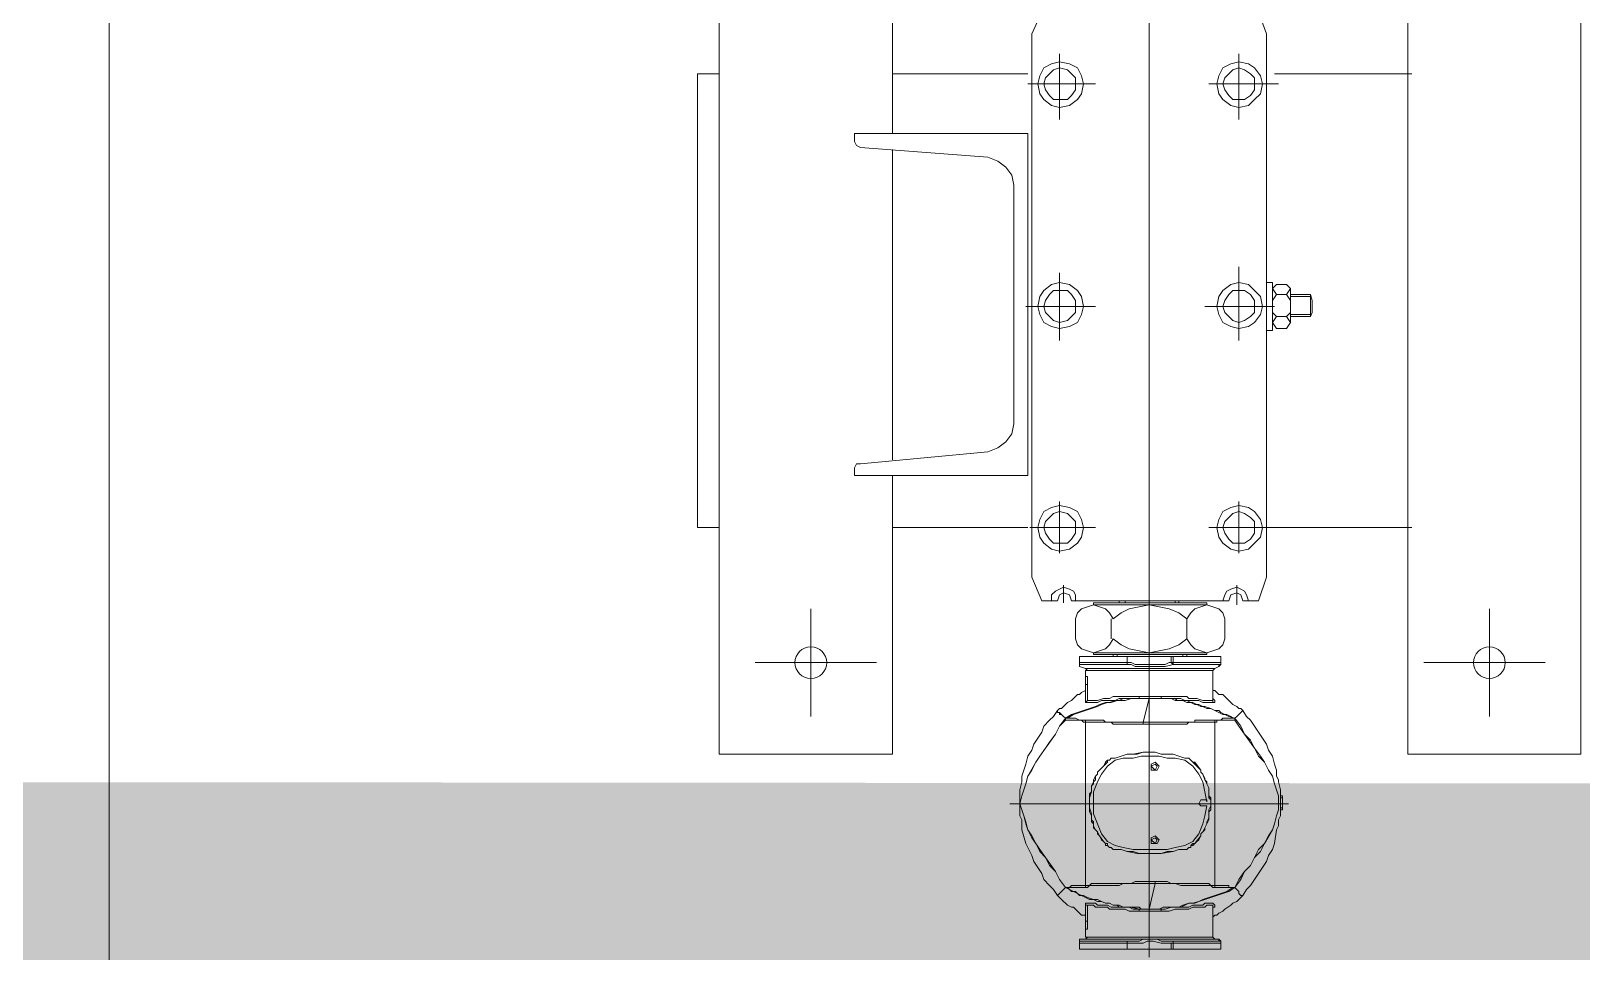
# Model space of a CAD drawing. Header units: millimetres. Extents: x 1322820 to 1391563, y 1051909 to 1098256.
# Drawn here: x 1364569 to 1365247, y 1085276 to 1085678 of the extents above; entities that cross this region are included whole.
import ezdxf

# ---------------------------------------------------------------- set-up
doc = ezdxf.new("R2010")
doc.units = ezdxf.units.MM
doc.header["$MEASUREMENT"] = 0
doc.linetypes.add('DASHDOT', pattern=[1000, 500, -250, 0, -250])
doc.layers.get('0').update_dxf_attribs({"true_color": 0x787878})
doc.layers.add('circuite prize vitali', color=1, linetype='Continuous')
for name, color, linetype, lineweight, true_color in [('instalatii - echipamente_Pen_No__21', 7, 'Continuous', 20, 0x787878), ('New_ARCHICAD Doors_Pen_No__1', 7, 'Continuous', 13, 0x787878), ('New_ARCHICAD Doors_Pen_No__21', 7, 'Continuous', 20, 0x787878)]:
    doc.layers.add(name, color=color, linetype=linetype, lineweight=lineweight, true_color=true_color)
doc.layers.add('New_ARCHICAD Doors', color=7, linetype='Continuous', true_color=0x787878)
doc.layers.add('New_rezistenta - pereti de rezistenta', color=7, linetype='Continuous', true_color=0x787878)

# ---------------------------------------------------------------- blocks, each defined once
blk = doc.blocks.new('Double Door 23_6')
at = {"layer": 'New_ARCHICAD Doors_Pen_No__1', "color": 7, "linetype": 'Continuous', "lineweight": 13}
blk.add_arc((572, 0), 900, 90, 180, dxfattribs=at)
at = {"layer": 'New_ARCHICAD Doors_Pen_No__21', "color": 7, "linetype": 'Continuous', "lineweight": 20}
blk.add_line((572, 900), (572, 0), dxfattribs=at)
blk = doc.blocks.new('Wall_30_1', base_point=(1365978.54, 1085033.36))
at = {"layer": 'New_ARCHICAD Doors', "color": 7, "linetype": 'Continuous', "lineweight": 13, "zscale": 1000}
blk.add_blockref('Double Door 23_6', (1364031.35, 1085018.36), dxfattribs=at)
blk = doc.blocks.new('terasa')
at = {"layer": 'instalatii - echipamente_Pen_No__21', "linetype": 'Continuous', "lineweight": 20}
for points in [[(1364869.908, 1086549.158), (1364869.908, 1085362.423), (1364945.546, 1085362.423)], [(1365246.359, 1086549.158), (1365246.359, 1085362.423), (1365170.721, 1085362.423)], [(1364945.546, 1085633.677), (1364945.546, 1085956.225)], [(1365170.721, 1085362.423), (1365170.721, 1085956.225)], [(1365006.404, 1085558.039), (1365006.404, 1085677.147), (1365010.751, 1085686.71), (1365017.706, 1085686.71), (1365018.575, 1085684.972), (1365020.314, 1085684.102), (1365022.922, 1085684.972), (1365023.792, 1085686.71), (1365092.475, 1085686.71), (1365093.344, 1085684.972), (1365095.952, 1085684.102), (1365097.691, 1085684.972), (1365098.56, 1085686.71), (1365105.516, 1085686.71), (1365108.993, 1085677.147)], [(1365108.993, 1085677.147), (1365108.993, 1085558.039)], [(1364860.344, 1085659.759), (1364869.908, 1085659.759)], [(1364869.908, 1085461.535), (1364860.344, 1085461.535), (1364860.344, 1085659.759)], [(1364945.546, 1085659.759), (1365004.665, 1085659.759)], [(1365172.46, 1085659.759), (1365112.471, 1085659.759)], [(1364945.546, 1085491.095), (1364945.546, 1085626.722)], [(1365111.601, 1085565.863), (1365111.601, 1085551.084)], [(1365119.426, 1085565.863), (1365119.426, 1085551.084)], [(1365117.687, 1085563.255), (1365113.34, 1085563.255)], [(1365119.426, 1085563.255), (1365128.12, 1085563.255), (1365128.99, 1085560.647), (1365128.99, 1085558.039), (1365128.99, 1085555.431), (1365128.12, 1085553.692)], [(1365119.426, 1085562.386), (1365128.12, 1085562.386)], [(1365128.12, 1085563.255), (1365128.12, 1085553.692)], [(1365006.404, 1085558.039), (1365006.404, 1085439.8), (1365010.751, 1085429.367), (1365017.706, 1085429.367), (1365018.575, 1085431.975), (1365020.314, 1085432.845), (1365022.922, 1085431.975), (1365023.792, 1085429.367), (1365092.475, 1085429.367), (1365093.344, 1085431.975), (1365095.952, 1085432.845), (1365097.691, 1085431.975), (1365098.56, 1085429.367), (1365105.516, 1085429.367), (1365108.993, 1085439.8)], [(1365108.993, 1085439.8), (1365108.993, 1085558.039)], [(1365117.687, 1085553.692), (1365113.34, 1085553.692)], [(1365119.426, 1085554.561), (1365128.12, 1085554.561)], [(1365128.12, 1085553.692), (1365119.426, 1085553.692)], [(1364945.546, 1085362.423), (1364945.546, 1085484.14)], [(1364945.546, 1085461.535), (1365004.665, 1085461.535)], [(1365172.46, 1085461.535), (1365112.471, 1085461.535)], [(1365015.098, 1085429.367), (1365015.098, 1085431.975), (1365016.837, 1085433.714), (1365018.575, 1085434.584), (1365020.314, 1085435.453), (1365022.922, 1085434.584), (1365024.661, 1085433.714), (1365025.531, 1085431.975), (1365025.531, 1085429.367)], [(1365089.866, 1085429.367), (1365090.736, 1085431.975), (1365091.605, 1085433.714), (1365093.344, 1085434.584), (1365095.952, 1085435.453), (1365097.691, 1085434.584), (1365099.43, 1085433.714), (1365100.299, 1085431.975), (1365101.169, 1085429.367)], [(1365033.355, 1085427.628), (1365033.355, 1085428.498), (1365082.911, 1085428.498), (1365082.911, 1085427.628)], [(1365082.911, 1085427.628), (1365033.355, 1085427.628)], [(1365044.657, 1085428.498), (1365044.657, 1085429.367)], [(1365047.266, 1085428.498), (1365047.266, 1085429.367)], [(1365069.001, 1085428.498), (1365069.001, 1085429.367)], [(1365070.74, 1085428.498), (1365070.74, 1085429.367)], [(1365041.18, 1085421.543), (1365041.18, 1085412.849)], [(1365074.217, 1085421.543), (1365074.217, 1085412.849)], [(1365027.269, 1085401.546), (1365027.269, 1085405.024)], [(1365027.269, 1085402.416), (1365027.269, 1085405.024)], [(1365088.997, 1085405.024), (1365027.269, 1085405.024)], [(1365033.355, 1085406.763), (1365033.355, 1085405.893), (1365082.911, 1085405.893), (1365082.911, 1085406.763)], [(1365082.911, 1085406.763), (1365033.355, 1085406.763)], [(1365042.049, 1085405.893), (1365042.049, 1085405.024)], [(1365043.788, 1085405.893), (1365043.788, 1085405.024)], [(1365048.135, 1085405.024), (1365048.135, 1085402.416)], [(1365048.135, 1085405.024), (1365048.135, 1085402.416)], [(1365068.131, 1085401.546), (1365067.262, 1085402.416), (1365067.262, 1085405.024)], [(1365068.131, 1085402.416), (1365068.131, 1085405.024)], [(1365072.478, 1085405.893), (1365072.478, 1085405.024)], [(1365074.217, 1085405.893), (1365074.217, 1085405.024)], [(1365088.997, 1085405.024), (1365088.997, 1085401.546)], [(1365088.997, 1085405.024), (1365088.997, 1085402.416)], [(1365027.269, 1085401.546), (1365027.269, 1085402.416)], [(1365048.135, 1085402.416), (1365027.269, 1085402.416)], [(1365027.269, 1085401.546), (1365027.269, 1085402.416)], [(1365027.269, 1085401.546), (1365027.269, 1085400.677)], [(1365027.269, 1085401.546), (1365027.269, 1085400.677)], [(1365048.135, 1085401.546), (1365027.269, 1085401.546)], [(1365029.878, 1085399.808), (1365027.269, 1085400.677)], [(1365029.878, 1085398.938), (1365030.747, 1085398.938), (1365029.878, 1085399.808)], [(1365086.389, 1085399.808), (1365029.878, 1085399.808)], [(1365029.878, 1085385.028), (1365029.878, 1085398.938)], [(1365085.519, 1085398.938), (1365029.878, 1085398.938)], [(1365030.747, 1085392.852), (1365030.747, 1085395.461), (1365030.747, 1085396.33), (1365029.878, 1085396.33)], [(1365057.698, 1085401.546), (1365055.09, 1085401.546), (1365053.351, 1085401.546), (1365051.613, 1085401.546), (1365049.874, 1085402.416), (1365048.135, 1085402.416)], [(1365048.135, 1085401.546), (1365048.135, 1085402.416)], [(1365048.135, 1085401.546), (1365048.135, 1085402.416)], [(1365057.698, 1085400.677), (1365055.09, 1085400.677), (1365053.351, 1085400.677), (1365051.613, 1085400.677), (1365049.874, 1085401.546), (1365048.135, 1085401.546)], [(1365067.262, 1085402.416), (1365066.393, 1085402.416), (1365064.654, 1085401.546), (1365062.915, 1085401.546), (1365061.176, 1085401.546), (1365057.698, 1085401.546)], [(1365068.131, 1085401.546), (1365064.654, 1085400.677), (1365062.915, 1085400.677), (1365061.176, 1085400.677), (1365057.698, 1085400.677)], [(1365088.997, 1085402.416), (1365067.262, 1085402.416)], [(1365068.131, 1085401.546), (1365068.131, 1085402.416)], [(1365088.128, 1085401.546), (1365068.131, 1085401.546)], [(1365086.389, 1085399.808), (1365085.519, 1085398.938)], [(1365085.519, 1085385.028), (1365085.519, 1085398.938)], [(1365085.519, 1085396.33), (1365085.519, 1085395.461), (1365085.519, 1085385.897), (1365085.519, 1085385.028)], [(1365086.389, 1085399.808), (1365088.128, 1085400.677)], [(1365088.128, 1085401.546), (1365088.997, 1085401.546), (1365088.997, 1085402.416)], [(1365088.128, 1085400.677), (1365088.997, 1085401.546)], [(1365088.128, 1085401.546), (1365088.997, 1085401.546)], [(1365088.128, 1085400.677), (1365088.128, 1085401.546)], [(1365088.997, 1085401.546), (1365088.997, 1085402.416)], [(1365017.706, 1085381.55), (1365018.575, 1085382.419), (1365019.445, 1085382.419), (1365020.314, 1085383.289), (1365021.184, 1085384.158), (1365022.053, 1085385.028), (1365023.792, 1085385.897), (1365024.661, 1085386.766), (1365025.531, 1085387.636), (1365026.4, 1085388.505), (1365027.269, 1085388.505), (1365028.139, 1085389.375), (1365029.878, 1085390.244)], [(1365029.878, 1085392.852), (1365030.747, 1085392.852)], [(1365030.747, 1085392.852), (1365030.747, 1085385.897)], [(1365098.56, 1085381.55), (1365097.691, 1085382.419), (1365096.822, 1085382.419), (1365095.952, 1085383.289), (1365094.213, 1085384.158), (1365093.344, 1085385.028), (1365092.475, 1085385.897), (1365091.605, 1085386.766), (1365089.866, 1085388.505), (1365088.128, 1085388.505), (1365087.258, 1085389.375), (1365086.389, 1085390.244), (1365085.519, 1085390.244)], [(1365021.184, 1085378.072), (1365023.792, 1085379.811), (1365026.4, 1085380.681), (1365031.616, 1085382.419), (1365034.225, 1085383.289), (1365035.963, 1085384.158), (1365038.572, 1085385.028), (1365040.31, 1085385.028), (1365042.919, 1085385.897), (1365044.657, 1085385.897), (1365046.396, 1085386.766), (1365049.004, 1085386.766), (1365050.743, 1085386.766), (1365053.351, 1085386.766)], [(1365022.053, 1085378.072), (1365024.661, 1085379.811), (1365027.269, 1085380.681), (1365029.878, 1085381.55), (1365035.094, 1085383.289), (1365036.833, 1085384.158), (1365039.441, 1085385.028), (1365041.18, 1085385.028), (1365043.788, 1085385.897), (1365045.527, 1085385.897), (1365047.266, 1085385.897), (1365049.874, 1085386.766), (1365052.482, 1085386.766), (1365054.221, 1085386.766), (1365055.96, 1085386.766), (1365057.698, 1085386.766)], [(1365029.878, 1085386.766), (1365029.878, 1085385.897), (1365029.878, 1085385.028), (1365030.747, 1085385.028), (1365031.616, 1085385.028), (1365032.486, 1085385.028), (1365034.225, 1085385.028), (1365035.094, 1085385.028), (1365036.833, 1085385.897), (1365037.702, 1085385.897), (1365039.441, 1085385.897), (1365041.18, 1085385.897)], [(1365029.878, 1085385.028), (1365030.747, 1085385.897)], [(1365030.747, 1085385.897), (1365032.486, 1085385.897), (1365033.355, 1085385.897), (1365034.225, 1085385.897), (1365035.094, 1085385.897)], [(1365035.094, 1085385.897), (1365037.702, 1085386.766), (1365040.31, 1085386.766), (1365042.049, 1085387.636), (1365043.788, 1085387.636), (1365045.527, 1085387.636), (1365047.266, 1085387.636), (1365049.004, 1085387.636), (1365051.613, 1085387.636), (1365053.351, 1085387.636)], [(1365041.18, 1085385.897), (1365042.919, 1085385.897), (1365044.657, 1085386.766), (1365046.396, 1085386.766), (1365049.004, 1085386.766), (1365050.743, 1085386.766), (1365053.351, 1085386.766)], [(1365053.351, 1085387.636), (1365057.698, 1085387.636)], [(1365053.351, 1085386.766), (1365053.351, 1085387.636)], [(1365053.351, 1085386.766), (1365054.221, 1085386.766), (1365055.09, 1085386.766), (1365057.698, 1085386.766)], [(1365057.698, 1085386.766), (1365055.09, 1085376.334)], [(1365057.698, 1085386.766), (1365057.698, 1085387.636)], [(1365057.698, 1085387.636), (1365062.915, 1085387.636)], [(1365057.698, 1085386.766), (1365061.176, 1085386.766), (1365062.046, 1085386.766), (1365062.915, 1085386.766)], [(1365057.698, 1085386.766), (1365060.307, 1085386.766), (1365062.046, 1085386.766), (1365062.915, 1085386.766), (1365063.784, 1085386.766), (1365064.654, 1085386.766), (1365066.393, 1085386.766), (1365067.262, 1085386.766), (1365069.001, 1085385.897), (1365069.87, 1085385.897), (1365072.478, 1085385.897), (1365074.217, 1085385.028), (1365075.956, 1085385.028), (1365077.695, 1085384.158), (1365079.434, 1085384.158), (1365081.172, 1085383.289), (1365082.911, 1085382.419), (1365084.65, 1085382.419), (1365086.389, 1085381.55), (1365088.128, 1085380.681), (1365089.866, 1085379.811), (1365091.605, 1085379.811), (1365093.344, 1085378.942), (1365094.213, 1085378.072)], [(1365062.915, 1085387.636), (1365064.654, 1085387.636), (1365066.393, 1085387.636), (1365069.001, 1085387.636), (1365070.74, 1085387.636), (1365072.478, 1085387.636), (1365074.217, 1085387.636), (1365075.087, 1085386.766), (1365076.825, 1085386.766), (1365078.564, 1085386.766)], [(1365062.915, 1085386.766), (1365062.915, 1085387.636)], [(1365062.915, 1085386.766), (1365065.523, 1085386.766), (1365067.262, 1085386.766), (1365069.001, 1085386.766), (1365071.609, 1085386.766), (1365073.348, 1085385.897)], [(1365062.915, 1085386.766), (1365063.784, 1085386.766), (1365064.654, 1085386.766), (1365066.393, 1085386.766), (1365069.001, 1085386.766), (1365069.87, 1085385.897), (1365071.609, 1085385.897), (1365072.478, 1085385.897), (1365074.217, 1085385.897), (1365075.956, 1085385.028), (1365076.825, 1085385.028), (1365078.564, 1085384.158), (1365080.303, 1085383.289), (1365082.042, 1085383.289), (1365084.65, 1085382.419), (1365086.389, 1085381.55), (1365088.128, 1085381.55), (1365088.997, 1085380.681), (1365090.736, 1085379.811), (1365092.475, 1085378.942), (1365095.083, 1085378.072)], [(1365073.348, 1085385.897), (1365075.087, 1085385.897), (1365076.825, 1085385.897), (1365078.564, 1085385.897), (1365079.434, 1085385.897), (1365081.172, 1085385.028), (1365082.042, 1085385.028), (1365082.911, 1085385.028), (1365083.781, 1085385.028), (1365085.519, 1085385.028), (1365086.389, 1085385.028), (1365086.389, 1085385.897)], [(1365078.564, 1085386.766), (1365081.172, 1085385.897), (1365082.042, 1085385.897), (1365082.911, 1085385.897), (1365083.781, 1085385.897), (1365085.519, 1085385.897)], [(1365086.389, 1085385.897), (1365085.519, 1085386.766)], [(1365021.184, 1085378.072), (1365018.575, 1085374.595), (1365016.837, 1085371.117), (1365014.228, 1085367.64), (1365012.49, 1085365.031), (1365009.881, 1085361.554), (1365008.143, 1085358.946), (1365004.665, 1085352.86), (1365003.796, 1085349.382), (1365002.926, 1085346.774), (1365002.057, 1085344.166), (1365001.187, 1085340.688)], [(1365021.184, 1085377.203), (1365018.575, 1085374.595), (1365016.837, 1085371.117), (1365012.49, 1085365.031), (1365009.881, 1085361.554), (1365008.143, 1085358.946), (1365006.404, 1085355.468), (1365004.665, 1085352.86), (1365003.796, 1085349.382), (1365002.926, 1085346.774), (1365002.057, 1085344.166), (1365001.187, 1085340.688)], [(1365017.706, 1085381.55), (1365015.967, 1085378.942), (1365014.228, 1085377.203), (1365011.62, 1085374.595), (1365010.751, 1085371.987), (1365009.012, 1085369.378), (1365007.273, 1085366.77), (1365006.404, 1085364.162), (1365004.665, 1085361.554), (1365003.796, 1085358.076), (1365002.926, 1085355.468), (1365002.057, 1085352.86), (1365002.057, 1085351.121)], [(1365017.706, 1085381.55), (1365017.706, 1085380.681), (1365018.575, 1085380.681), (1365019.445, 1085379.811), (1365020.314, 1085378.942), (1365021.184, 1085378.072)], [(1365017.706, 1085381.55), (1365017.706, 1085380.681), (1365018.575, 1085380.681), (1365018.575, 1085379.811), (1365019.445, 1085379.811), (1365020.314, 1085378.942), (1365021.184, 1085378.072)], [(1365021.184, 1085378.072), (1365022.053, 1085378.072)], [(1365021.184, 1085377.203), (1365021.184, 1085378.072)], [(1365026.4, 1085377.203), (1365025.531, 1085377.203), (1365024.661, 1085377.203), (1365023.792, 1085377.203), (1365022.922, 1085377.203), (1365022.053, 1085377.203), (1365021.184, 1085377.203)], [(1365027.269, 1085377.203), (1365025.531, 1085378.072), (1365024.661, 1085378.072), (1365023.792, 1085378.072), (1365022.922, 1085378.072), (1365022.053, 1085378.072)], [(1365028.139, 1085377.203), (1365027.269, 1085377.203), (1365026.4, 1085377.203)], [(1365028.139, 1085377.203), (1365027.269, 1085377.203)], [(1365029.878, 1085376.334), (1365029.008, 1085376.334), (1365028.139, 1085377.203)], [(1365029.878, 1085377.203), (1365029.008, 1085377.203), (1365028.139, 1085377.203)], [(1365029.878, 1085376.334), (1365029.878, 1085377.203)], [(1365055.09, 1085376.334), (1365053.351, 1085376.334), (1365049.004, 1085376.334), (1365047.266, 1085376.334), (1365043.788, 1085376.334), (1365042.919, 1085376.334), (1365041.18, 1085376.334), (1365038.572, 1085376.334), (1365037.702, 1085377.203), (1365036.833, 1085377.203), (1365034.225, 1085377.203), (1365033.355, 1085377.203), (1365032.486, 1085377.203), (1365031.616, 1085377.203), (1365030.747, 1085377.203), (1365029.878, 1085377.203)], [(1365055.09, 1085375.464), (1365049.004, 1085375.464), (1365047.266, 1085375.464), (1365045.527, 1085375.464), (1365043.788, 1085375.464), (1365042.049, 1085375.464), (1365041.18, 1085376.334), (1365038.572, 1085376.334), (1365037.702, 1085376.334), (1365035.963, 1085376.334), (1365034.225, 1085376.334), (1365033.355, 1085376.334), (1365032.486, 1085376.334), (1365030.747, 1085376.334), (1365029.878, 1085376.334)], [(1365029.878, 1085376.334), (1365029.878, 1085305.043)], [(1365083.781, 1085377.203), (1365082.911, 1085377.203), (1365082.042, 1085377.203), (1365081.172, 1085377.203), (1365079.434, 1085377.203), (1365077.695, 1085377.203), (1365077.695, 1085376.334), (1365075.087, 1085376.334), (1365074.217, 1085376.334), (1365072.478, 1085376.334), (1365071.609, 1085376.334), (1365067.262, 1085376.334), (1365065.523, 1085376.334), (1365062.046, 1085376.334), (1365060.307, 1085376.334), (1365055.09, 1085376.334)], [(1365055.09, 1085375.464), (1365055.09, 1085376.334)], [(1365083.781, 1085376.334), (1365082.911, 1085376.334), (1365082.042, 1085376.334), (1365079.434, 1085376.334), (1365078.564, 1085376.334), (1365077.695, 1085376.334), (1365075.087, 1085376.334), (1365074.217, 1085375.464), (1365070.74, 1085375.464), (1365069.87, 1085375.464), (1365068.131, 1085375.464), (1365067.262, 1085375.464), (1365055.09, 1085375.464)], [(1365084.65, 1085377.203), (1365083.781, 1085377.203)], [(1365084.65, 1085376.334), (1365083.781, 1085376.334)], [(1365085.519, 1085377.203), (1365084.65, 1085377.203)], [(1365085.519, 1085376.334), (1365084.65, 1085376.334)], [(1365086.389, 1085377.203), (1365085.519, 1085377.203)], [(1365086.389, 1085376.334), (1365085.519, 1085376.334)], [(1365087.258, 1085377.203), (1365086.389, 1085377.203)], [(1365086.389, 1085376.334), (1365086.389, 1085377.203)], [(1365087.258, 1085376.334), (1365086.389, 1085376.334)], [(1365086.389, 1085376.334), (1365086.389, 1085305.043)], [(1365088.128, 1085377.203), (1365087.258, 1085377.203)], [(1365087.258, 1085377.203), (1365087.258, 1085376.334)], [(1365088.128, 1085377.203), (1365087.258, 1085377.203)], [(1365088.997, 1085377.203), (1365088.128, 1085377.203)], [(1365088.997, 1085377.203), (1365088.128, 1085377.203)], [(1365089.866, 1085378.072), (1365088.997, 1085377.203)], [(1365089.866, 1085377.203), (1365088.997, 1085377.203)], [(1365090.736, 1085378.072), (1365089.866, 1085378.072)], [(1365090.736, 1085377.203), (1365089.866, 1085377.203)], [(1365091.605, 1085378.072), (1365090.736, 1085378.072)], [(1365091.605, 1085377.203), (1365090.736, 1085377.203)], [(1365092.475, 1085378.072), (1365091.605, 1085378.072)], [(1365092.475, 1085377.203), (1365091.605, 1085377.203)], [(1365093.344, 1085378.072), (1365092.475, 1085378.072)], [(1365093.344, 1085377.203), (1365092.475, 1085377.203)], [(1365094.213, 1085378.072), (1365093.344, 1085378.072)], [(1365095.083, 1085377.203), (1365094.213, 1085377.203), (1365093.344, 1085377.203)], [(1365095.083, 1085378.072), (1365094.213, 1085378.072)], [(1365098.56, 1085381.55), (1365097.691, 1085380.681), (1365096.822, 1085379.811), (1365095.952, 1085378.942), (1365095.083, 1085378.072)], [(1365098.56, 1085381.55), (1365097.691, 1085380.681), (1365096.822, 1085379.811), (1365095.952, 1085378.942), (1365095.083, 1085378.072)], [(1365095.083, 1085378.072), (1365095.083, 1085377.203)], [(1365114.21, 1085340.688), (1365114.21, 1085344.166), (1365113.34, 1085346.774), (1365112.471, 1085349.382), (1365111.601, 1085352.86), (1365109.863, 1085355.468), (1365108.124, 1085358.946), (1365106.385, 1085361.554), (1365103.777, 1085365.031), (1365102.038, 1085368.509), (1365099.43, 1085371.117), (1365097.691, 1085374.595), (1365095.083, 1085378.072)], [(1365114.21, 1085340.688), (1365114.21, 1085344.166), (1365113.34, 1085346.774), (1365112.471, 1085349.382), (1365111.601, 1085352.86), (1365109.863, 1085355.468), (1365108.124, 1085358.946), (1365105.516, 1085361.554), (1365103.777, 1085365.031), (1365099.43, 1085371.117), (1365096.822, 1085374.595), (1365095.083, 1085377.203)], [(1365114.21, 1085351.121), (1365113.34, 1085352.86), (1365113.34, 1085355.468), (1365112.471, 1085358.076), (1365111.601, 1085361.554), (1365109.863, 1085364.162), (1365108.993, 1085366.77), (1365107.254, 1085369.378), (1365105.516, 1085371.987), (1365103.777, 1085374.595), (1365102.038, 1085377.203), (1365100.299, 1085378.942), (1365098.56, 1085381.55)], [(1365042.919, 1085360.684), (1365045.527, 1085361.554), (1365048.135, 1085362.423), (1365052.482, 1085362.423), (1365055.09, 1085363.293), (1365057.698, 1085363.293)], [(1365042.919, 1085360.684), (1365045.527, 1085361.554), (1365048.135, 1085362.423), (1365050.743, 1085362.423), (1365055.09, 1085363.293), (1365057.698, 1085363.293)], [(1365057.698, 1085363.293), (1365060.307, 1085363.293), (1365062.915, 1085362.423), (1365068.131, 1085362.423), (1365070.74, 1085361.554), (1365073.348, 1085360.684)], [(1365057.698, 1085363.293), (1365060.307, 1085363.293), (1365062.915, 1085362.423), (1365065.523, 1085362.423), (1365068.131, 1085362.423), (1365070.74, 1085361.554), (1365073.348, 1085360.684)], [(1365038.572, 1085323.3), (1365037.702, 1085324.17), (1365035.963, 1085326.778), (1365035.094, 1085328.517), (1365034.225, 1085329.386), (1365033.355, 1085330.255), (1365033.355, 1085331.994), (1365032.486, 1085332.864), (1365032.486, 1085333.733), (1365032.486, 1085335.472), (1365031.616, 1085337.211), (1365031.616, 1085339.819), (1365031.616, 1085342.427), (1365031.616, 1085343.296), (1365031.616, 1085345.035), (1365032.486, 1085345.905), (1365032.486, 1085346.774), (1365032.486, 1085348.513), (1365033.355, 1085350.252), (1365033.355, 1085351.121), (1365034.225, 1085352.86), (1365035.094, 1085353.729), (1365035.094, 1085354.599), (1365035.963, 1085355.468), (1365037.702, 1085357.207), (1365038.572, 1085358.946)], [(1365038.572, 1085323.3), (1365037.702, 1085324.17), (1365036.833, 1085325.039), (1365035.963, 1085326.778), (1365035.094, 1085327.647), (1365035.094, 1085328.517), (1365034.225, 1085329.386), (1365033.355, 1085331.125), (1365033.355, 1085331.994), (1365033.355, 1085332.864), (1365032.486, 1085333.733), (1365032.486, 1085335.472), (1365032.486, 1085336.341), (1365031.616, 1085338.949), (1365031.616, 1085339.819), (1365031.616, 1085342.427), (1365031.616, 1085343.296), (1365032.486, 1085345.905), (1365032.486, 1085346.774), (1365032.486, 1085348.513), (1365033.355, 1085349.382), (1365033.355, 1085350.252), (1365034.225, 1085351.121), (1365034.225, 1085352.86), (1365035.094, 1085353.729), (1365035.094, 1085354.599), (1365035.963, 1085355.468), (1365036.833, 1085356.337), (1365037.702, 1085357.207), (1365038.572, 1085358.076)], [(1365039.441, 1085357.207), (1365036.833, 1085353.729), (1365035.094, 1085350.252), (1365033.355, 1085345.905), (1365033.355, 1085340.688), (1365033.355, 1085336.341), (1365035.094, 1085331.994), (1365036.833, 1085327.647), (1365039.441, 1085324.17)], [(1365042.919, 1085360.684), (1365042.049, 1085360.684), (1365041.18, 1085360.684), (1365040.31, 1085359.815), (1365039.441, 1085359.815), (1365039.441, 1085358.946), (1365038.572, 1085358.076)], [(1365038.572, 1085358.946), (1365039.441, 1085359.815), (1365040.31, 1085359.815), (1365041.18, 1085360.684), (1365042.049, 1085360.684), (1365042.919, 1085360.684)], [(1365038.572, 1085358.076), (1365038.572, 1085358.946)], [(1365042.919, 1085359.815), (1365039.441, 1085357.207)], [(1365073.348, 1085359.815), (1365069.001, 1085360.684), (1365065.523, 1085360.684), (1365062.046, 1085361.554), (1365057.698, 1085361.554), (1365054.221, 1085361.554), (1365050.743, 1085360.684), (1365046.396, 1085360.684), (1365042.919, 1085359.815)], [(1365077.695, 1085358.076), (1365076.825, 1085358.946), (1365075.956, 1085359.815), (1365075.087, 1085360.684), (1365074.217, 1085360.684), (1365073.348, 1085360.684)], [(1365073.348, 1085360.684), (1365074.217, 1085360.684), (1365075.087, 1085360.684), (1365075.956, 1085359.815), (1365076.825, 1085358.946), (1365077.695, 1085358.946)], [(1365076.825, 1085357.207), (1365073.348, 1085359.815)], [(1365082.911, 1085342.427), (1365082.911, 1085341.558), (1365082.042, 1085345.905), (1365081.172, 1085350.252), (1365079.434, 1085353.729), (1365076.825, 1085357.207)], [(1365077.695, 1085358.946), (1365080.303, 1085355.468), (1365080.303, 1085354.599), (1365081.172, 1085353.729), (1365082.042, 1085351.121), (1365082.911, 1085350.252), (1365082.911, 1085349.382), (1365083.781, 1085347.643), (1365083.781, 1085346.774), (1365083.781, 1085345.905), (1365083.781, 1085344.166), (1365084.65, 1085343.296), (1365084.65, 1085342.427), (1365084.65, 1085339.819), (1365084.65, 1085338.08), (1365083.781, 1085337.211), (1365083.781, 1085336.341), (1365083.781, 1085333.733), (1365082.042, 1085330.255), (1365081.172, 1085328.517), (1365080.303, 1085327.647), (1365080.303, 1085326.778), (1365077.695, 1085323.3)], [(1365077.695, 1085358.076), (1365077.695, 1085358.946)], [(1365077.695, 1085358.076), (1365078.564, 1085357.207), (1365079.434, 1085356.337), (1365080.303, 1085355.468), (1365080.303, 1085354.599), (1365081.172, 1085353.729), (1365082.042, 1085351.99), (1365082.042, 1085351.121), (1365083.781, 1085347.643), (1365083.781, 1085345.905), (1365083.781, 1085344.166), (1365083.781, 1085343.296), (1365084.65, 1085342.427), (1365084.65, 1085339.819), (1365083.781, 1085338.08), (1365083.781, 1085336.341), (1365083.781, 1085334.602), (1365082.911, 1085332.864), (1365082.911, 1085331.994), (1365082.042, 1085330.255), (1365082.042, 1085329.386), (1365080.303, 1085327.647), (1365080.303, 1085326.778), (1365079.434, 1085325.039), (1365078.564, 1085324.17), (1365077.695, 1085323.3)], [(1365002.057, 1085351.121), (1365002.057, 1085350.252), (1365001.187, 1085346.774), (1365001.187, 1085343.296), (1365001.187, 1085338.949), (1365001.187, 1085337.211), (1365001.187, 1085335.472), (1365002.057, 1085333.733), (1365002.057, 1085331.994), (1365002.057, 1085331.125)], [(1365115.079, 1085343.296), (1365115.079, 1085345.035), (1365115.079, 1085346.774), (1365114.21, 1085350.252), (1365114.21, 1085351.121)], [(1365080.303, 1085342.427), (1365079.434, 1085340.688), (1365080.303, 1085339.819)], [(1365080.303, 1085342.427), (1365082.911, 1085342.427)], [(1365115.079, 1085344.166), (1365115.948, 1085344.166)], [(1365115.079, 1085343.296), (1365115.948, 1085343.296)], [(1365115.079, 1085341.558), (1365115.079, 1085343.296)], [(1365115.948, 1085343.296), (1365115.948, 1085344.166)], [(1365115.948, 1085341.558), (1365115.948, 1085343.296)], [(1365115.948, 1085341.558), (1365115.948, 1085343.296)], [(1365115.948, 1085342.427), (1365115.948, 1085341.558)], [(1365001.187, 1085340.688), (1365002.057, 1085338.08), (1365002.926, 1085335.472), (1365003.796, 1085331.994), (1365004.665, 1085329.386), (1365006.404, 1085325.908), (1365008.143, 1085323.3), (1365009.881, 1085319.822), (1365012.49, 1085317.214), (1365014.228, 1085313.737), (1365016.837, 1085311.128), (1365018.575, 1085307.651), (1365021.184, 1085304.173)], [(1365001.187, 1085340.688), (1365002.057, 1085338.08), (1365002.926, 1085335.472), (1365003.796, 1085332.864), (1365004.665, 1085329.386), (1365006.404, 1085326.778), (1365008.143, 1085323.3), (1365009.881, 1085320.692), (1365012.49, 1085317.214), (1365016.837, 1085311.128), (1365018.575, 1085307.651), (1365021.184, 1085304.173)], [(1365076.825, 1085324.17), (1365079.434, 1085327.647), (1365081.172, 1085331.994), (1365082.042, 1085335.472), (1365082.911, 1085339.819)], [(1365080.303, 1085339.819), (1365082.911, 1085339.819)], [(1365095.083, 1085304.173), (1365096.822, 1085307.651), (1365099.43, 1085311.128), (1365102.038, 1085313.737), (1365103.777, 1085317.214), (1365105.516, 1085320.692), (1365108.124, 1085323.3), (1365109.863, 1085326.778), (1365111.601, 1085329.386), (1365112.471, 1085331.994), (1365113.34, 1085335.472), (1365114.21, 1085338.08), (1365114.21, 1085340.688)], [(1365095.083, 1085304.173), (1365097.691, 1085307.651), (1365099.43, 1085311.128), (1365102.038, 1085313.737), (1365103.777, 1085317.214), (1365106.385, 1085319.822), (1365108.124, 1085323.3), (1365111.601, 1085329.386), (1365112.471, 1085331.994), (1365113.34, 1085335.472), (1365114.21, 1085338.08), (1365114.21, 1085340.688)], [(1365114.21, 1085331.125), (1365114.21, 1085331.994), (1365114.21, 1085333.733), (1365115.079, 1085335.472), (1365115.079, 1085337.211), (1365115.079, 1085338.08), (1365115.079, 1085338.949)], [(1365115.079, 1085340.688), (1365115.079, 1085341.558)], [(1365115.079, 1085339.819), (1365115.079, 1085340.688)], [(1365115.079, 1085338.949), (1365115.079, 1085339.819)], [(1365115.079, 1085338.949), (1365115.948, 1085338.949)], [(1365115.079, 1085338.08), (1365115.948, 1085338.08)], [(1365115.948, 1085340.688), (1365115.948, 1085341.558)], [(1365115.948, 1085340.688), (1365115.948, 1085341.558)], [(1365115.948, 1085341.558), (1365115.948, 1085340.688)], [(1365115.948, 1085339.819), (1365115.948, 1085340.688)], [(1365115.948, 1085339.819), (1365115.948, 1085340.688)], [(1365115.948, 1085340.688), (1365115.948, 1085339.819)], [(1365115.948, 1085338.949), (1365115.948, 1085339.819)], [(1365115.948, 1085338.08), (1365115.948, 1085339.819)], [(1365002.057, 1085331.125), (1365002.057, 1085329.386), (1365003.796, 1085323.3), (1365006.404, 1085318.084), (1365007.273, 1085315.475), (1365009.012, 1085312.867), (1365010.751, 1085310.259), (1365011.62, 1085307.651), (1365014.228, 1085305.043), (1365015.967, 1085303.304), (1365017.706, 1085300.696)], [(1365098.56, 1085300.696), (1365100.299, 1085303.304), (1365102.038, 1085305.043), (1365103.777, 1085307.651), (1365105.516, 1085310.259), (1365107.254, 1085312.867), (1365108.993, 1085315.475), (1365109.863, 1085318.084), (1365111.601, 1085320.692), (1365112.471, 1085323.3), (1365113.34, 1085329.386), (1365114.21, 1085331.125)], [(1365038.572, 1085323.3), (1365039.441, 1085323.3), (1365039.441, 1085322.431), (1365040.31, 1085321.561), (1365041.18, 1085321.561), (1365042.049, 1085320.692), (1365042.919, 1085320.692)], [(1365042.919, 1085320.692), (1365042.049, 1085320.692), (1365041.18, 1085321.561), (1365040.31, 1085321.561), (1365039.441, 1085322.431), (1365038.572, 1085322.431), (1365038.572, 1085323.3)], [(1365039.441, 1085324.17), (1365042.919, 1085322.431)], [(1365042.919, 1085322.431), (1365046.396, 1085321.561), (1365050.743, 1085320.692), (1365054.221, 1085320.692), (1365057.698, 1085320.692), (1365062.046, 1085320.692), (1365065.523, 1085320.692), (1365069.001, 1085321.561), (1365073.348, 1085322.431)], [(1365073.348, 1085322.431), (1365076.825, 1085324.17)], [(1365073.348, 1085320.692), (1365074.217, 1085320.692), (1365075.087, 1085321.561), (1365075.956, 1085321.561), (1365075.956, 1085322.431), (1365076.825, 1085323.3), (1365077.695, 1085323.3)], [(1365077.695, 1085323.3), (1365076.825, 1085322.431), (1365075.956, 1085322.431), (1365075.956, 1085321.561), (1365075.087, 1085321.561), (1365074.217, 1085320.692), (1365073.348, 1085320.692)], [(1365057.698, 1085318.953), (1365055.09, 1085318.953), (1365053.351, 1085318.953), (1365050.743, 1085319.822), (1365048.135, 1085319.822), (1365045.527, 1085320.692), (1365042.919, 1085320.692)], [(1365057.698, 1085318.953), (1365055.09, 1085318.953), (1365052.482, 1085318.953), (1365048.135, 1085319.822), (1365045.527, 1085320.692), (1365042.919, 1085320.692)], [(1365073.348, 1085320.692), (1365070.74, 1085320.692), (1365068.131, 1085319.822), (1365065.523, 1085319.822), (1365062.915, 1085318.953), (1365060.307, 1085318.953), (1365057.698, 1085318.953)], [(1365073.348, 1085320.692), (1365070.74, 1085320.692), (1365068.131, 1085319.822), (1365062.915, 1085318.953), (1365060.307, 1085318.953), (1365057.698, 1085318.953)], [(1365017.706, 1085300.696), (1365018.575, 1085301.565), (1365019.445, 1085302.434), (1365021.184, 1085304.173)], [(1365017.706, 1085300.696), (1365018.575, 1085301.565), (1365019.445, 1085302.434), (1365020.314, 1085303.304), (1365021.184, 1085304.173)], [(1365021.184, 1085304.173), (1365022.053, 1085304.173), (1365022.922, 1085304.173), (1365023.792, 1085305.043), (1365024.661, 1085305.043), (1365025.531, 1085305.043), (1365026.4, 1085305.043), (1365028.139, 1085305.043), (1365029.008, 1085305.043)], [(1365021.184, 1085304.173), (1365022.053, 1085304.173)], [(1365053.351, 1085294.61), (1365049.874, 1085295.479), (1365049.004, 1085295.479), (1365047.266, 1085295.479), (1365046.396, 1085295.479), (1365044.657, 1085295.479), (1365043.788, 1085296.349), (1365042.049, 1085296.349), (1365040.31, 1085297.218), (1365038.572, 1085297.218), (1365036.833, 1085298.087), (1365035.094, 1085298.087), (1365033.355, 1085298.957), (1365031.616, 1085298.957), (1365029.878, 1085299.826), (1365028.139, 1085300.696), (1365026.4, 1085301.565), (1365025.531, 1085302.434), (1365023.792, 1085302.434), (1365022.922, 1085303.304), (1365021.184, 1085304.173)], [(1365022.053, 1085304.173), (1365022.922, 1085304.173), (1365023.792, 1085304.173), (1365024.661, 1085304.173), (1365026.4, 1085304.173), (1365028.139, 1085304.173), (1365029.008, 1085304.173)], [(1365057.698, 1085294.61), (1365054.221, 1085294.61), (1365053.351, 1085295.479), (1365052.482, 1085295.479), (1365050.743, 1085295.479), (1365049.874, 1085295.479), (1365049.004, 1085295.479), (1365047.266, 1085295.479), (1365046.396, 1085295.479), (1365044.657, 1085296.349), (1365042.919, 1085296.349), (1365042.049, 1085296.349), (1365040.31, 1085297.218), (1365038.572, 1085297.218), (1365036.833, 1085298.087), (1365035.094, 1085298.957), (1365033.355, 1085298.957), (1365030.747, 1085299.826), (1365029.008, 1085300.696), (1365027.269, 1085300.696), (1365026.4, 1085301.565), (1365024.661, 1085302.434), (1365022.922, 1085303.304), (1365022.053, 1085304.173)], [(1365029.008, 1085305.043), (1365029.878, 1085305.043)], [(1365029.008, 1085304.173), (1365029.878, 1085304.173)], [(1365029.878, 1085305.043), (1365029.878, 1085304.173)], [(1365029.878, 1085305.043), (1365030.747, 1085305.043)], [(1365029.878, 1085304.173), (1365030.747, 1085304.173)], [(1365030.747, 1085305.043), (1365031.616, 1085305.043)], [(1365030.747, 1085304.173), (1365031.616, 1085305.043)], [(1365031.616, 1085305.043), (1365032.486, 1085305.912)], [(1365031.616, 1085305.043), (1365032.486, 1085305.043)], [(1365032.486, 1085305.912), (1365033.355, 1085305.912), (1365034.225, 1085305.912), (1365035.094, 1085305.912), (1365037.702, 1085305.912), (1365040.31, 1085305.912), (1365041.18, 1085305.912), (1365042.049, 1085305.912), (1365047.266, 1085305.912), (1365048.135, 1085305.912), (1365049.874, 1085305.912), (1365051.613, 1085306.781), (1365060.307, 1085306.781)], [(1365032.486, 1085305.043), (1365034.225, 1085305.043), (1365035.094, 1085305.043), (1365037.702, 1085305.043), (1365038.572, 1085305.043), (1365039.441, 1085305.043), (1365040.31, 1085305.043), (1365042.919, 1085305.043), (1365043.788, 1085305.043), (1365044.657, 1085305.043), (1365046.396, 1085305.912), (1365051.613, 1085305.912), (1365052.482, 1085305.912), (1365060.307, 1085305.912)], [(1365057.698, 1085294.61), (1365060.307, 1085305.912)], [(1365094.213, 1085304.173), (1365091.605, 1085302.434), (1365088.997, 1085301.565), (1365086.389, 1085300.696), (1365083.781, 1085299.826), (1365081.172, 1085298.957), (1365079.434, 1085298.087), (1365076.825, 1085297.218), (1365075.087, 1085297.218), (1365072.478, 1085296.349), (1365070.74, 1085295.479), (1365068.131, 1085295.479), (1365066.393, 1085295.479), (1365063.784, 1085295.479), (1365062.046, 1085294.61), (1365057.698, 1085294.61)], [(1365060.307, 1085306.781), (1365060.307, 1085305.912)], [(1365060.307, 1085306.781), (1365065.523, 1085306.781), (1365067.262, 1085305.912), (1365069.87, 1085305.912), (1365073.348, 1085305.912), (1365074.217, 1085305.912), (1365075.956, 1085305.912), (1365077.695, 1085305.912), (1365078.564, 1085305.912), (1365081.172, 1085305.912), (1365082.042, 1085305.912), (1365082.911, 1085305.912), (1365083.781, 1085305.912), (1365084.65, 1085305.043), (1365085.519, 1085305.043), (1365086.389, 1085305.043)], [(1365060.307, 1085305.912), (1365062.915, 1085305.912), (1365065.523, 1085305.912), (1365069.001, 1085305.912), (1365071.609, 1085305.043), (1365072.478, 1085305.043), (1365074.217, 1085305.043), (1365075.956, 1085305.043), (1365077.695, 1085305.043), (1365078.564, 1085305.043), (1365079.434, 1085305.043), (1365081.172, 1085305.043), (1365082.042, 1085305.043), (1365082.911, 1085305.043), (1365083.781, 1085305.043), (1365084.65, 1085305.043), (1365085.519, 1085304.173), (1365086.389, 1085304.173)], [(1365095.083, 1085304.173), (1365092.475, 1085302.434), (1365089.866, 1085301.565), (1365087.258, 1085300.696), (1365084.65, 1085299.826), (1365082.042, 1085298.957), (1365079.434, 1085298.087), (1365077.695, 1085297.218), (1365075.087, 1085297.218), (1365073.348, 1085296.349), (1365071.609, 1085295.479), (1365069.001, 1085295.479), (1365067.262, 1085295.479), (1365064.654, 1085294.61), (1365062.915, 1085294.61)], [(1365086.389, 1085305.043), (1365086.389, 1085304.173)], [(1365086.389, 1085305.043), (1365087.258, 1085305.043)], [(1365086.389, 1085304.173), (1365087.258, 1085304.173)], [(1365087.258, 1085305.043), (1365088.128, 1085305.043), (1365089.866, 1085305.043), (1365090.736, 1085305.043), (1365091.605, 1085305.043), (1365092.475, 1085305.043), (1365092.475, 1085304.173), (1365094.213, 1085304.173), (1365095.083, 1085304.173)], [(1365087.258, 1085304.173), (1365088.128, 1085304.173), (1365088.997, 1085304.173), (1365089.866, 1085304.173), (1365090.736, 1085304.173), (1365091.605, 1085304.173), (1365092.475, 1085304.173), (1365093.344, 1085304.173), (1365094.213, 1085304.173)], [(1365095.083, 1085304.173), (1365094.213, 1085304.173)], [(1365098.56, 1085300.696), (1365097.691, 1085300.696), (1365096.822, 1085301.565), (1365096.822, 1085302.434), (1365095.083, 1085304.173)], [(1365098.56, 1085300.696), (1365097.691, 1085300.696), (1365096.822, 1085301.565), (1365096.822, 1085302.434), (1365095.952, 1085303.304), (1365095.083, 1085304.173)], [(1365017.706, 1085300.696), (1365019.445, 1085298.957), (1365020.314, 1085298.087), (1365021.184, 1085297.218), (1365022.053, 1085296.349), (1365023.792, 1085295.479), (1365024.661, 1085295.479), (1365025.531, 1085294.61), (1365026.4, 1085293.74), (1365027.269, 1085292.871), (1365028.139, 1085292.002), (1365029.878, 1085292.002), (1365029.878, 1085291.132)], [(1365042.919, 1085295.479), (1365041.18, 1085295.479), (1365039.441, 1085296.349), (1365037.702, 1085296.349), (1365035.094, 1085296.349), (1365034.225, 1085297.218), (1365032.486, 1085297.218), (1365031.616, 1085297.218), (1365030.747, 1085297.218), (1365029.878, 1085297.218), (1365029.878, 1085296.349), (1365029.878, 1085295.479)], [(1365030.747, 1085295.479), (1365030.747, 1085296.349), (1365029.878, 1085296.349)], [(1365029.878, 1085282.438), (1365029.878, 1085296.349)], [(1365037.702, 1085295.479), (1365035.094, 1085295.479), (1365034.225, 1085295.479), (1365033.355, 1085296.349), (1365032.486, 1085296.349), (1365031.616, 1085296.349), (1365030.747, 1085296.349), (1365030.747, 1085295.479)], [(1365030.747, 1085289.393), (1365030.747, 1085295.479)], [(1365053.351, 1085293.74), (1365051.613, 1085293.74), (1365049.004, 1085293.74), (1365047.266, 1085294.61), (1365045.527, 1085294.61), (1365043.788, 1085294.61), (1365042.049, 1085294.61), (1365040.31, 1085294.61), (1365039.441, 1085295.479), (1365037.702, 1085295.479)], [(1365053.351, 1085294.61), (1365050.743, 1085294.61), (1365049.004, 1085295.479), (1365046.396, 1085295.479), (1365044.657, 1085295.479), (1365042.919, 1085295.479)], [(1365053.351, 1085294.61), (1365053.351, 1085293.74)], [(1365057.698, 1085294.61), (1365055.96, 1085294.61), (1365055.09, 1085294.61), (1365053.351, 1085294.61)], [(1365057.698, 1085294.61), (1365057.698, 1085293.74)], [(1365062.915, 1085294.61), (1365061.176, 1085294.61), (1365060.307, 1085294.61), (1365057.698, 1085294.61)], [(1365081.172, 1085295.479), (1365078.564, 1085295.479), (1365076.825, 1085295.479), (1365075.087, 1085294.61), (1365074.217, 1085294.61), (1365072.478, 1085294.61), (1365070.74, 1085294.61), (1365069.001, 1085294.61), (1365066.393, 1085293.74), (1365064.654, 1085293.74), (1365062.915, 1085293.74)], [(1365075.087, 1085295.479), (1365073.348, 1085295.479), (1365071.609, 1085295.479), (1365069.001, 1085295.479), (1365067.262, 1085295.479), (1365064.654, 1085294.61), (1365062.915, 1085294.61)], [(1365062.915, 1085294.61), (1365062.915, 1085293.74)], [(1365085.519, 1085295.479), (1365086.389, 1085295.479), (1365086.389, 1085296.349), (1365085.519, 1085297.218), (1365084.65, 1085297.218), (1365083.781, 1085297.218), (1365082.911, 1085297.218), (1365082.042, 1085297.218), (1365081.172, 1085296.349), (1365078.564, 1085296.349), (1365076.825, 1085296.349), (1365075.087, 1085295.479)], [(1365085.519, 1085295.479), (1365085.519, 1085296.349), (1365084.65, 1085296.349), (1365083.781, 1085296.349), (1365082.911, 1085296.349), (1365082.042, 1085295.479), (1365081.172, 1085295.479)], [(1365085.519, 1085291.132), (1365086.389, 1085292.002), (1365087.258, 1085292.002), (1365088.128, 1085292.871), (1365089.866, 1085293.74), (1365090.736, 1085294.61), (1365093.344, 1085296.349), (1365094.213, 1085297.218), (1365095.952, 1085298.087), (1365096.822, 1085298.957), (1365098.56, 1085300.696)], [(1365085.519, 1085282.438), (1365085.519, 1085296.349)], [(1365085.519, 1085296.349), (1365085.519, 1085295.479)], [(1365085.519, 1085289.393), (1365085.519, 1085295.479)], [(1365029.878, 1085289.393), (1365030.747, 1085289.393)], [(1365029.878, 1085285.916), (1365030.747, 1085285.916), (1365030.747, 1085286.785), (1365030.747, 1085288.524)], [(1365030.747, 1085288.524), (1365030.747, 1085289.393)], [(1365057.698, 1085293.74), (1365055.09, 1085293.74), (1365054.221, 1085293.74), (1365053.351, 1085293.74)], [(1365062.915, 1085293.74), (1365062.046, 1085293.74), (1365061.176, 1085293.74), (1365057.698, 1085293.74)], [(1365085.519, 1085289.393), (1365085.519, 1085286.785), (1365085.519, 1085285.916)], [(1365027.269, 1085281.569), (1365027.269, 1085280.699)], [(1365027.269, 1085281.569), (1365029.878, 1085281.569)], [(1365027.269, 1085280.699), (1365027.269, 1085281.569)], [(1365027.269, 1085277.222), (1365027.269, 1085280.699)], [(1365027.269, 1085279.83), (1365027.269, 1085280.699)], [(1365027.269, 1085279.83), (1365027.269, 1085280.699)], [(1365048.135, 1085280.699), (1365027.269, 1085280.699)], [(1365029.878, 1085281.569), (1365030.747, 1085282.438)], [(1365029.878, 1085282.438), (1365085.519, 1085282.438)], [(1365029.878, 1085281.569), (1365086.389, 1085281.569)], [(1365057.698, 1085281.569), (1365055.09, 1085281.569), (1365053.351, 1085280.699), (1365051.613, 1085280.699), (1365049.874, 1085280.699), (1365048.135, 1085280.699)], [(1365048.135, 1085279.83), (1365048.135, 1085280.699)], [(1365048.135, 1085279.83), (1365048.135, 1085280.699)], [(1365057.698, 1085280.699), (1365056.829, 1085280.699), (1365055.09, 1085279.83), (1365053.351, 1085279.83), (1365051.613, 1085279.83), (1365049.874, 1085279.83), (1365048.135, 1085279.83)], [(1365068.131, 1085280.699), (1365066.393, 1085280.699), (1365064.654, 1085280.699), (1365062.915, 1085280.699), (1365061.176, 1085281.569), (1365057.698, 1085281.569)], [(1365067.262, 1085279.83), (1365066.393, 1085279.83), (1365064.654, 1085279.83), (1365062.915, 1085279.83), (1365059.437, 1085280.699), (1365057.698, 1085280.699)], [(1365068.131, 1085277.222), (1365068.131, 1085279.83), (1365068.131, 1085280.699)], [(1365068.131, 1085279.83), (1365068.131, 1085280.699)], [(1365088.128, 1085280.699), (1365068.131, 1085280.699)], [(1365085.519, 1085282.438), (1365086.389, 1085281.569)], [(1365088.128, 1085281.569), (1365086.389, 1085281.569)], [(1365088.997, 1085280.699), (1365088.128, 1085281.569)], [(1365088.128, 1085281.569), (1365088.128, 1085280.699)], [(1365088.997, 1085279.83), (1365088.997, 1085280.699), (1365088.128, 1085280.699)], [(1365088.997, 1085279.83), (1365088.997, 1085280.699), (1365088.128, 1085280.699)], [(1365088.997, 1085280.699), (1365088.997, 1085277.222)], [(1365027.269, 1085277.222), (1365027.269, 1085279.83)], [(1365048.135, 1085279.83), (1365027.269, 1085279.83)], [(1365088.997, 1085277.222), (1365027.269, 1085277.222)], [(1365048.135, 1085279.83), (1365048.135, 1085277.222)], [(1365048.135, 1085279.83), (1365048.135, 1085277.222)], [(1365067.262, 1085277.222), (1365067.262, 1085279.83)], [(1365067.262, 1085279.83), (1365068.131, 1085279.83)], [(1365088.997, 1085279.83), (1365067.262, 1085279.83)], [(1365088.997, 1085279.83), (1365088.997, 1085277.222)]]:
    blk.add_lwpolyline(points, dxfattribs=at)
at = {"layer": 'instalatii - echipamente_Pen_No__21', "linetype": 'DASHDOT', "lineweight": 20}
for points in [[(1365057.698, 1085273.744), (1365057.698, 1086292.684)], [(1365018.575, 1085668.453), (1365018.575, 1085639.763)], [(1365096.822, 1085668.453), (1365096.822, 1085639.763)], [(1365018.575, 1085665.845), (1365018.575, 1085643.24)], [(1365096.822, 1085666.714), (1365096.822, 1085643.24)], [(1365004.665, 1085655.412), (1365034.225, 1085655.412)], [(1365010.751, 1085655.412), (1365029.878, 1085655.412)], [(1365083.781, 1085655.412), (1365114.21, 1085655.412)], [(1365086.389, 1085655.412), (1365108.124, 1085655.412)], [(1365018.575, 1085544.128), (1365018.575, 1085572.819)], [(1365096.822, 1085543.259), (1365096.822, 1085575.427)], [(1365018.575, 1085571.08), (1365018.575, 1085543.259)], [(1365096.822, 1085571.08), (1365096.822, 1085543.259)], [(1365003.796, 1085558.039), (1365034.225, 1085558.039)], [(1365082.042, 1085558.039), (1365112.471, 1085558.039)], [(1365018.575, 1085450.233), (1365018.575, 1085472.837)], [(1365096.822, 1085450.233), (1365096.822, 1085472.837)], [(1365005.534, 1085461.535), (1365034.225, 1085461.535)], [(1365010.751, 1085461.535), (1365031.616, 1085461.535)], [(1365083.781, 1085461.535), (1365112.471, 1085461.535)], [(1365085.519, 1085461.535), (1365108.124, 1085461.535)], [(1365020.314, 1085428.498), (1365020.314, 1085436.322)], [(1365095.952, 1085427.628), (1365095.952, 1085436.322)], [(1364909.9, 1085378.942), (1364909.9, 1085425.89)], [(1365206.366, 1085378.942), (1365206.366, 1085425.89)], [(1364885.557, 1085402.416), (1364938.59, 1085402.416)], [(1365230.71, 1085402.416), (1365177.676, 1085402.416)], [(1364996.84, 1085340.688), (1365118.557, 1085340.688)]]:
    blk.add_lwpolyline(points, dxfattribs=at)
at = {"layer": 'instalatii - echipamente_Pen_No__21', "linetype": 'Continuous', "lineweight": 20}
for points in [[(1365018.575, 1085664.975), (1365015.098, 1085664.106), (1365011.62, 1085662.367), (1365009.881, 1085658.889), (1365009.012, 1085655.412), (1365009.881, 1085651.065), (1365011.62, 1085648.457), (1365015.098, 1085645.848), (1365018.575, 1085644.979), (1365022.922, 1085645.848), (1365026.4, 1085648.457), (1365028.139, 1085651.065), (1365029.008, 1085655.412), (1365028.139, 1085658.889), (1365026.4, 1085662.367), (1365022.922, 1085664.106)], [(1365018.575, 1085648.457), (1365022.053, 1085648.457), (1365023.792, 1085650.195), (1365025.531, 1085652.804), (1365025.531, 1085655.412), (1365025.531, 1085658.02), (1365023.792, 1085659.759), (1365022.053, 1085661.498), (1365018.575, 1085662.367), (1365015.967, 1085661.498), (1365014.228, 1085659.759), (1365012.49, 1085658.02), (1365011.62, 1085655.412), (1365012.49, 1085652.804), (1365014.228, 1085650.195), (1365015.967, 1085648.457)], [(1365096.822, 1085664.975), (1365093.344, 1085664.106), (1365089.866, 1085662.367), (1365088.128, 1085658.889), (1365087.258, 1085655.412), (1365088.128, 1085651.065), (1365089.866, 1085648.457), (1365093.344, 1085645.848), (1365096.822, 1085644.979), (1365101.169, 1085645.848), (1365103.777, 1085648.457), (1365106.385, 1085651.065), (1365107.254, 1085655.412), (1365106.385, 1085658.889), (1365103.777, 1085662.367), (1365101.169, 1085664.106)], [(1365096.822, 1085648.457), (1365094.213, 1085648.457), (1365092.475, 1085650.195), (1365090.736, 1085652.804), (1365089.866, 1085655.412), (1365090.736, 1085658.02), (1365092.475, 1085659.759), (1365094.213, 1085661.498), (1365096.822, 1085662.367), (1365099.43, 1085661.498), (1365102.038, 1085659.759), (1365103.777, 1085658.02), (1365103.777, 1085655.412), (1365103.777, 1085652.804), (1365102.038, 1085650.195), (1365099.43, 1085648.457)], [(1365004.665, 1085633.677), (1365004.665, 1085484.14), (1364929.027, 1085484.14), (1364929.027, 1085487.617), (1364929.896, 1085489.356), (1364931.635, 1085489.356), (1364987.277, 1085494.572), (1364991.624, 1085496.311), (1364995.102, 1085498.919), (1364997.71, 1085502.397), (1364998.579, 1085506.744), (1364998.579, 1085611.072), (1364997.71, 1085615.419), (1364995.102, 1085618.897), (1364991.624, 1085621.505), (1364987.277, 1085623.244), (1364931.635, 1085627.591), (1364929.896, 1085628.46), (1364929.027, 1085630.199), (1364929.027, 1085633.677)], [(1365018.575, 1085568.472), (1365015.098, 1085567.602), (1365011.62, 1085564.994), (1365009.881, 1085562.386), (1365009.012, 1085558.039), (1365009.881, 1085554.561), (1365011.62, 1085551.084), (1365015.098, 1085549.345), (1365018.575, 1085548.475), (1365022.922, 1085549.345), (1365026.4, 1085551.084), (1365028.139, 1085554.561), (1365029.008, 1085558.039), (1365028.139, 1085562.386), (1365026.4, 1085564.994), (1365022.922, 1085567.602)], [(1365096.822, 1085568.472), (1365093.344, 1085567.602), (1365089.866, 1085564.994), (1365088.128, 1085562.386), (1365087.258, 1085558.039), (1365088.128, 1085554.561), (1365089.866, 1085551.084), (1365093.344, 1085549.345), (1365096.822, 1085548.475), (1365101.169, 1085549.345), (1365103.777, 1085551.084), (1365106.385, 1085554.561), (1365107.254, 1085558.039), (1365106.385, 1085562.386), (1365103.777, 1085564.994), (1365101.169, 1085567.602)], [(1365108.993, 1085547.606), (1365108.993, 1085568.472), (1365111.601, 1085568.472), (1365111.601, 1085547.606)], [(1365113.34, 1085563.255), (1365111.601, 1085565.863), (1365113.34, 1085567.602), (1365117.687, 1085567.602), (1365119.426, 1085565.863), (1365117.687, 1085563.255), (1365119.426, 1085560.647), (1365119.426, 1085558.039), (1365119.426, 1085555.431), (1365117.687, 1085553.692), (1365119.426, 1085551.084), (1365117.687, 1085548.475), (1365113.34, 1085548.475), (1365111.601, 1085551.084), (1365113.34, 1085553.692), (1365111.601, 1085555.431), (1365111.601, 1085558.039), (1365111.601, 1085560.647)], [(1365018.575, 1085564.994), (1365015.967, 1085564.994), (1365014.228, 1085563.255), (1365012.49, 1085560.647), (1365011.62, 1085558.039), (1365012.49, 1085555.431), (1365014.228, 1085553.692), (1365015.967, 1085551.953), (1365018.575, 1085551.084), (1365022.053, 1085551.953), (1365023.792, 1085553.692), (1365025.531, 1085555.431), (1365025.531, 1085558.039), (1365025.531, 1085560.647), (1365023.792, 1085563.255), (1365022.053, 1085564.994)], [(1365096.822, 1085564.994), (1365099.43, 1085564.994), (1365102.038, 1085563.255), (1365103.777, 1085560.647), (1365103.777, 1085558.039), (1365103.777, 1085555.431), (1365102.038, 1085553.692), (1365099.43, 1085551.953), (1365096.822, 1085551.084), (1365094.213, 1085551.953), (1365092.475, 1085553.692), (1365090.736, 1085555.431), (1365089.866, 1085558.039), (1365090.736, 1085560.647), (1365092.475, 1085563.255), (1365094.213, 1085564.994)], [(1365018.575, 1085471.099), (1365015.098, 1085470.229), (1365011.62, 1085468.49), (1365009.881, 1085465.013), (1365009.012, 1085461.535), (1365009.881, 1085457.188), (1365011.62, 1085454.58), (1365015.098, 1085451.972), (1365018.575, 1085451.102), (1365022.922, 1085451.972), (1365026.4, 1085454.58), (1365028.139, 1085457.188), (1365029.008, 1085461.535), (1365028.139, 1085465.013), (1365026.4, 1085468.49), (1365022.922, 1085470.229)], [(1365096.822, 1085471.099), (1365093.344, 1085470.229), (1365089.866, 1085468.49), (1365088.128, 1085465.013), (1365087.258, 1085461.535), (1365088.128, 1085457.188), (1365089.866, 1085454.58), (1365093.344, 1085451.972), (1365096.822, 1085451.102), (1365101.169, 1085451.972), (1365103.777, 1085454.58), (1365106.385, 1085457.188), (1365107.254, 1085461.535), (1365106.385, 1085465.013), (1365103.777, 1085468.49), (1365101.169, 1085470.229)], [(1365018.575, 1085468.49), (1365022.053, 1085467.621), (1365023.792, 1085465.882), (1365025.531, 1085464.143), (1365025.531, 1085461.535), (1365025.531, 1085458.927), (1365023.792, 1085456.319), (1365022.053, 1085454.58), (1365018.575, 1085454.58), (1365015.967, 1085454.58), (1365014.228, 1085456.319), (1365012.49, 1085458.927), (1365011.62, 1085461.535), (1365012.49, 1085464.143), (1365014.228, 1085465.882), (1365015.967, 1085467.621)], [(1365096.822, 1085468.49), (1365094.213, 1085467.621), (1365092.475, 1085465.882), (1365090.736, 1085464.143), (1365089.866, 1085461.535), (1365090.736, 1085458.927), (1365092.475, 1085456.319), (1365094.213, 1085454.58), (1365096.822, 1085454.58), (1365099.43, 1085454.58), (1365102.038, 1085456.319), (1365103.777, 1085458.927), (1365103.777, 1085461.535), (1365103.777, 1085464.143), (1365102.038, 1085465.882), (1365099.43, 1085467.621)], [(1365074.217, 1085421.543), (1365075.956, 1085424.151), (1365077.695, 1085425.89), (1365080.303, 1085426.759), (1365082.911, 1085427.628), (1365085.519, 1085426.759), (1365088.128, 1085425.89), (1365089.866, 1085424.151), (1365090.736, 1085421.543), (1365090.736, 1085412.849), (1365089.866, 1085410.24), (1365088.128, 1085408.502), (1365085.519, 1085407.632), (1365082.911, 1085406.763), (1365080.303, 1085407.632), (1365077.695, 1085408.502), (1365075.956, 1085410.24), (1365074.217, 1085412.849), (1365070.74, 1085410.24), (1365066.393, 1085408.502), (1365062.046, 1085407.632), (1365057.698, 1085406.763), (1365053.351, 1085407.632), (1365049.004, 1085408.502), (1365045.527, 1085410.24), (1365042.049, 1085412.849), (1365040.31, 1085410.24), (1365038.572, 1085408.502), (1365035.963, 1085407.632), (1365033.355, 1085406.763), (1365030.747, 1085407.632), (1365028.139, 1085408.502), (1365026.4, 1085410.24), (1365025.531, 1085412.849), (1365025.531, 1085421.543), (1365026.4, 1085424.151), (1365028.139, 1085425.89), (1365030.747, 1085426.759), (1365033.355, 1085427.628), (1365035.963, 1085426.759), (1365038.572, 1085425.89), (1365040.31, 1085424.151), (1365042.049, 1085421.543), (1365045.527, 1085424.151), (1365049.004, 1085425.89), (1365053.351, 1085426.759), (1365057.698, 1085427.628), (1365062.046, 1085426.759), (1365066.393, 1085425.89), (1365070.74, 1085424.151)], [(1365060.307, 1085358.946), (1365061.176, 1085358.076), (1365062.046, 1085357.207), (1365061.176, 1085355.468), (1365060.307, 1085355.468), (1365058.568, 1085355.468), (1365058.568, 1085357.207), (1365058.568, 1085358.076)], [(1365060.307, 1085358.076), (1365061.176, 1085357.207), (1365060.307, 1085355.468), (1365058.568, 1085357.207)], [(1365060.307, 1085326.778), (1365061.176, 1085325.908), (1365062.046, 1085325.039), (1365061.176, 1085323.3), (1365060.307, 1085323.3), (1365058.568, 1085323.3), (1365058.568, 1085325.039), (1365058.568, 1085325.908)], [(1365060.307, 1085325.908), (1365061.176, 1085325.039), (1365060.307, 1085323.3), (1365058.568, 1085325.039)]]:
    blk.add_lwpolyline(points, close=True, dxfattribs=at)
for centre in [(1364909.9, 1085402.416), (1365206.366, 1085402.416)]:
    blk.add_circle(centre, 6.923, dxfattribs=at)
at = {"layer": 'New_rezistenta - pereti de rezistenta', "lineweight": 13}
blk.add_blockref('Wall_30_1', (1365978.539, 1085033.356), dxfattribs=at)

msp = doc.modelspace()

# ---------------------------------------------------------------- block references
msp.add_blockref('terasa', (0, 0))

# ---------------------------------------------------------------- next in the draw order: linework, layer by layer
at = {"layer": 'circuite prize vitali', "lineweight": 20, "const_width": 80}
msp.add_lwpolyline([(1362139.29, 1085500.62), (1362570.84, 1085311.74), (1371715.31, 1085304.54), (1373094.73, 1085275.89), (1373094.73, 1085275.89), (1373094.73, 1085275.89), (1373094.73, 1085275.89), (1373094.73, 1085275.89), (1373094.73, 1085275.89), (1373094.73, 1085275.89), (1373094.73, 1085275.89)], dxfattribs=at)

doc.saveas('drawing.dxf')
